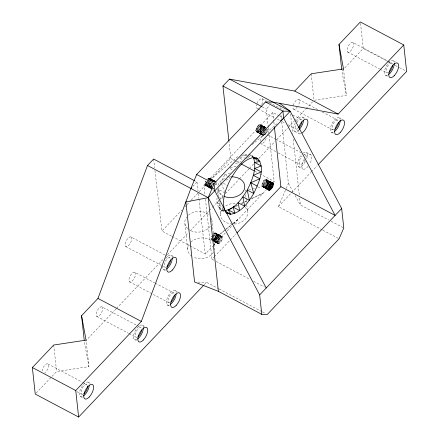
<?xml version="1.0" encoding="UTF-8"?>
<svg xmlns="http://www.w3.org/2000/svg" width="439" height="439" viewBox="0 0 439 439"><rect width="100%" height="100%" fill="white"/><g stroke="black" fill="none" stroke-linecap="round" stroke-linejoin="round"><path stroke-width="0.33" stroke-dasharray="2.19 1.65" d="M214.095 182.163L209.952 179.963L209.491 178.212L207.861 178.552L214.369 181.998L214.989 181.642L208.481 178.19L214.956 181.247L209.491 178.212L215.993 181.664M211.708 188.424L205.04 184.375L211.549 187.826L211.735 186.152L205.556 181.741L206.023 180.78L212.531 184.232L205.556 181.741C203.125 185.823 208.783 187.047 211.433 188.49M211.916 240.276L210.994 239.162L211.51 236.528L218.018 239.979L217.503 242.613L218.424 243.727C221.058 242.888 223.297 239.003 221.947 236.451L214.989 232.862L213.167 233.916L219.676 237.367L220.943 236.429L221.947 236.451L215.439 232.999L221.497 236.314L214.435 232.977L220.943 236.429L213.809 233.339L220.318 236.786L213.167 233.916M216.471 182.64L215.489 186.235M217.091 197.643C216.317 203.246 218.232 209.88 224.219 211.647M261.682 134.608L263.312 135.371C265.864 134.63 267.247 131.574 267.313 129.071M267.247 189.182L262.127 186.405C261.238 183.76 263.246 179.77 266.078 179.332L266.698 180.094L266.676 181.636L265.496 184.473L264.251 185.977L263.016 186.685L255.789 188.232M217.601 193.824L219.308 186.981M220.367 183.914L225.278 173.592M225.322 229.789L213.744 239.222L220.252 242.668L214.369 238.459L220.877 241.911L214.934 237.57L221.443 241.016L215.395 236.61L215.906 234.75L215.758 233.378L222.26 236.83L215.911 233.976L222.419 237.428L215.906 234.75L222.414 238.201L215.73 235.65L222.233 239.101L215.395 236.61L213.744 239.222L219.604 243.25L213.689 240.111M265.655 127.469L259.877 124.511L258.703 124.983L257.43 126.328L256.069 129.137L256.041 131.404L261.09 134.296M260.996 134.175L256.354 131.788L256.804 131.925C259.438 131.085 261.677 127.2 260.327 124.643L265.836 127.656M322.259 229.888L278.37 206.615L285.954 189.061M286.228 188.435L288.396 183.42L281.679 121.658M209.447 181.823L207.79 184.435L206.522 185.373L205.518 185.351L212.476 188.94M218.018 239.979L219.676 237.367L213.134 234.903M272.948 182.767L274.183 181.455L269.107 134.729M192.748 186.493L196.99 182.026L195.185 181.066M268.295 127.277L266.308 108.993L269.584 105.536M207.235 181.537L203.932 185.017L204.969 194.548M207.707 181.038L272.817 112.444L279.44 115.956M171.567 236.144L161.931 231.029L181.741 210.155M185.044 206.676L186.46 205.183M186.932 204.689L190.707 200.711M191.179 200.211L198.73 192.26M199.202 191.761L209.579 180.824M210.051 180.33L230.81 158.457L228.971 141.528M36.174 393.07L56.615 371.537L88.936 366.631L86.055 340.121M116.033 308.93L84.447 342.211L88.936 366.631M116.505 308.43L163.654 258.758M167.424 254.785L188.166 232.928M190.054 230.941L208.915 211.071M209.387 210.572L212.213 207.592M212.685 207.098L218.814 200.639M219.286 200.146L223.528 195.673M225.416 193.687L239.085 179.282M239.557 178.783L248.99 168.85M249.462 168.351L254.176 163.385M256.058 161.398L257.002 160.405M258.889 158.419L274.918 141.528M276.806 139.542L287.649 128.117M288.121 127.617L294.251 121.159M294.717 120.665L305.566 109.24M306.032 108.74L312.634 101.788M360.518 23.311L363.251 48.46L341.882 70.975L346.371 95.395L314.05 100.301L311.169 73.79M190.241 246.043L205.298 254.027L212.778 246.153M213.244 245.659L225.399 232.862M227.265 230.892L231.94 225.97M233.811 224L267.373 188.644M213.804 260.201L211.999 259.24L213.886 257.254M214.358 256.755L236.056 233.894M204.184 284.752L206.544 282.266L218.567 288.642M278.37 206.615L291.101 193.198M291.573 192.699L310.905 172.329M311.377 171.83L317.035 165.871M261.545 131.848L256.398 128.172L263.373 130.668L256.864 127.217L263.938 129.774L257.43 126.328L264.563 129.017L265.211 128.435L258.703 124.983L265.238 127.815L259.323 124.627L265.798 127.683L259.877 124.511M209.178 180.621L203.932 185.017L212.366 189.489M209.705 180.182L239.074 155.56M252.189 144.568L254.285 142.812M254.812 142.373L277.892 123.03M213.623 239.37L224.203 230.733M226.321 229.01L232.665 223.83L225.849 229.361M233.197 223.396L238.481 219.077L233.219 223.363M241.296 156.081L243.415 154.857L247.673 153.968M213.03 188.825L213.65 188.463L207.79 184.435L211.933 186.63M235.161 206.676L237.625 205.49M241.324 203.718L244.408 202.242M245.022 201.945L247.486 200.76M251.185 198.988L262.901 193.369M236.215 205.726L237.444 205.15M241.735 203.136L244.188 201.984M244.797 201.693L247.25 200.541M252.156 198.241L263.197 193.056M226.03 180.127L229.806 178.662M230.294 172.944L224.554 174.727L226.925 175.984M248.556 189.774L251.843 189.072M252.502 188.935L255.13 188.369M230.217 167.621L236.204 166.359M236.385 161.832L241.11 161.42M197.896 282.079L206.544 282.266M239.974 157.7L244.616 157.98M245.28 158.024L247.936 158.183M247.217 155.763L243.415 154.857L246.372 156.421M247.848 155.911L252.282 156.97M248.825 154.319L253.495 156.273M224.12 210.813L220.669 209.765L224.406 211.45M270.32 182.673L266.769 180.791L271.093 182.174M212.147 236.753L218.479 239.019L213.749 236.511M268.399 189.357L261.82 185.214L268.328 188.666L261.913 184.369L268.421 187.821L262.171 183.431L269.085 185.911L262.577 182.465L269.601 184.984L263.093 181.532L270.204 184.15L263.696 180.703L270.248 183.244M211.977 235.567L219.045 238.13L212.536 234.678M264.679 131.464L260.283 128.259L264.015 129.615M264.64 129.84L267.126 130.745L260.618 127.299L266.083 129.384M215.039 183.859L216.284 184.314L215.099 183.689M268.635 184.182L266.418 182.575L268.877 183.486M210.989 181.329L213.42 182.256M269.678 182.822L266.676 181.636L269.041 182.887M265.211 128.435L258.055 125.565L264.563 129.017M214.369 181.998L207.213 179.134L208.991 180.072M264.942 128.1L260.793 126.399L264.936 128.594M209.952 179.963L215.878 182.399M270.292 182.509L264.338 180.028L269.661 182.849M266.769 180.791L270.281 182.295M207.861 178.552L214.989 181.642M266.572 128.215L260.804 125.625L264.942 127.82M216.312 182.042L209.963 179.189L214.693 181.702M270.896 182.234L264.98 179.556L271.489 183.008M271.829 182.514L266.698 180.094L270.841 182.289M267.186 188.979L262.511 186.668L267.159 188.88M265.71 127.54L260.645 125.027L265.375 127.535M214.869 181.104L209.804 178.591L215.126 181.417M261.573 134.477L263.312 135.371L261.693 134.4M213.014 240.484L218.424 243.727L212.624 240.737L217.974 243.59L213.996 241.357M266.462 179.6L272.026 182.492M393.349 60.862L395.517 62.009M352.967 42.539A5.455 2.371 -62.1 0 1 350.706 50.831A5.455 2.371 -62.1 0 1 347.287 48.526A5.455 2.371 -62.1 0 1 352.967 42.539L387.214 60.692M387.818 61.01L392.022 63.243M363.251 48.46L387.955 61.559M388.559 61.877L392.773 64.11M395.188 65.389L398.799 67.31M399.402 67.628L406.635 71.458M347.672 52.06L379.515 68.939M380.119 69.258L386.726 72.759M385.404 75.14L388.114 76.578M339.226 117.882L341.399 119.035M298.849 99.56L318.077 109.755M322.281 111.983L337.904 120.264M293.554 109.081L332.608 129.785M331.28 132.166L333.453 133.313M302.586 117.098L305.297 118.535M262.22 98.78L266.424 101.008M269.425 102.6L283.841 110.244M292.851 115.018L301.264 119.479M262.088 106.759L266.308 108.993M280.044 116.275L283.66 118.19M258.121 108.938L274.94 117.855M277.344 119.128L279.747 120.401M282.151 121.674L285.152 123.266M288.16 124.857L295.968 128.995M294.64 131.376L298.981 133.675M265.524 128.907L267.302 129.851M306.427 152.443L310.768 154.742M260.283 128.259L265.019 130.767M265.611 131.08L266.791 131.705M263.965 131.409L259.822 129.214L262.522 131.19M264.552 131.727L266.33 132.666L265.233 131.865M256.398 128.172L262.313 131.31M262.215 131.673L259.257 130.103L262.999 132.787M262.807 131.985L265.765 133.555L263.065 131.585M267.252 134.757L275.061 138.9M275.665 139.218L300.896 152.596M303.903 154.188L305.105 154.824M261.984 132.271L256.069 129.137L261.342 132.759M260.996 132.123L258.631 130.866L262.363 133.434M263.362 133.374L265.14 134.318L263.532 133.171M261.216 132.858L255.893 130.032L260.766 133.204M262.127 133.643L257.984 131.448L261.732 133.873M262.714 133.955L264.492 134.899L262.895 133.796M261.798 133.944L255.882 130.806L261.435 134.18M261.501 134.005L257.364 131.81L261.15 134.076M262.094 134.318L263.872 135.256L262.264 134.219M261.364 134.23L256.041 131.404L261.156 134.279M256.804 131.925L263.312 135.371M275.774 151.603L260.75 143.641A5.455 2.371 -62.1 0 0 266.435 137.654M278.178 152.876L299.81 164.345M298.482 166.727L302.822 169.026M248.858 154.599L252.996 156.794M246.965 156.739L248.743 157.678M239.831 158.243L242.789 159.812M230.81 158.457L239.848 163.248M254.905 171.232L256.716 172.192M259.729 173.789L274.183 181.455M235.463 163.012L238.421 164.576M271.192 182.108L266.078 179.332L272.081 182.772M265.573 179.321L270.896 182.141M266.418 182.575L268.783 183.826M268.383 184.797L266.012 183.54L268.191 185.132M268.454 186.043L265.496 184.473L267.642 186.032M262.171 183.431L268.679 186.882M267.85 186.871L264.893 185.302L267.56 187.179M295.063 195.382L300.391 204.953L328.718 219.972M331.127 221.251L343.183 227.643M267.208 187.546L264.251 185.977L267.45 188.117M230.069 168.532L233.027 170.102M267.159 188.331L263.609 186.449L267.373 188.792M267.214 188.732L261.891 185.911L268.635 189.857M267.45 189.231L262.127 186.405L267.872 189.5M227.512 176.297L230.47 177.861M322.863 230.206L339.095 238.811M223.369 183.326L227.506 185.521M209.035 178.075L214.956 181.214M212.531 184.665L208.98 182.783L212.224 185.148M205.556 181.741L212.064 185.192M211.966 185.554L208.415 183.672L211.625 185.971M224.966 192.891L218.463 189.439L223.314 199.169M211.735 186.152L205.227 182.701L211.56 187.052L205.051 183.601L211.549 187.826M213.65 188.463L207.142 185.017L211.422 187.788M212.438 188.512L206.522 185.373L211.389 188.293M211.115 188.106L205.2 184.973L212.021 188.803M205.968 185.488L211.291 188.315M212.97 189.807L214.177 190.449M219.478 197.583L223.023 199.465M220.587 204.146L217.036 202.264L222.941 208.404M224.17 209.985L218.254 206.846L224.389 211.225M214.989 232.862L221.497 236.314M215.395 236.61L221.904 240.062M212.361 238.114L217.689 240.94L213.568 237.998M212.778 239.326L211.005 238.388L213.167 239.793M213.37 239.639L217.508 241.834L212.235 238.212M212.174 239.787L217.503 242.613L213.711 240.144M214.248 241.099L218.979 243.612L213.096 239.798M214.111 241.329L217.662 243.206L213.217 240.512M214.281 241.532L218.424 243.727M172.17 236.462L189.637 245.725M216.213 261.479L249.956 279.369M253.572 281.284L264.415 287.035M171.386 255.333L174.096 256.771M131.014 237.016A5.455 2.371 -62.1 0 1 128.753 245.308A5.455 2.371 -62.1 0 1 125.334 242.997A5.455 2.371 -62.1 0 1 131.014 237.016L165.256 255.163M165.854 255.482L170.063 257.709M219.171 288.966L261.858 311.602M262.462 311.92L264.865 313.199M125.719 246.537L161.162 265.321M161.761 265.639L164.762 267.23M163.44 269.612L166.151 271.05M175.227 290.678L177.394 291.825M134.844 272.356A5.455 2.371 -62.1 0 1 132.578 280.647A5.455 2.371 -62.1 0 1 129.165 278.342A5.455 2.371 -62.1 0 1 134.844 272.356L154.671 282.864M155.274 283.182L173.899 293.06M129.549 281.876L168.603 302.581M167.281 304.957L169.992 306.395M142.423 325.233L144.59 326.386M102.04 306.91A5.455 2.371 -62.1 0 1 99.779 315.207A5.455 2.371 -62.1 0 1 96.36 312.897A5.455 2.371 -62.1 0 1 102.04 306.91L141.095 327.615M96.745 316.431L128.589 333.316M129.192 333.635L135.799 337.136M134.477 339.517L137.188 340.955M88.305 382.259L91.016 383.697M47.922 363.936L82.17 382.089M82.773 382.407L86.977 384.641M76.874 391.61L81.681 394.162M80.359 396.538L83.07 397.975M261.726 134.597L262.862 135.234L262.39 134.257M210.994 239.162L212.663 240.171M211.51 236.528L213.052 237.631M253.16 156.619L251.13 155.022L253.544 157.936M288.396 183.42L293.06 191.794M221.47 183.343L224.499 191.618M196.99 182.026L198.011 190.855M198.324 193.572L198.872 198.329M198.949 199.01L205.298 254.027M153.623 159.033L154.638 167.863M154.951 170.579L161.931 231.029M343.49 68.885L346.371 95.395M290.514 113.997L292.654 133.681M293.241 139.114L299.36 195.454M299.656 198.165L300.391 204.953M279.912 105.371L280.28 108.768M280.944 114.875L281.383 118.947M272.817 112.444L273.777 121.296M273.848 121.976L274.37 126.745M268.366 127.952L269.03 134.049M245.16 189.939L245.308 191.3M245.675 194.696L245.972 197.418M246.043 198.093L246.488 202.176M246.784 204.892L247.519 211.691M218.518 196.743L217.706 189.269A13.631 10.333 -6.2 0 0 222.974 195.865M218.891 200.14L220.587 215.774M211.839 219.741L214.72 246.252M205.485 199.317L211.999 259.24M184.907 223.824L187.788 250.334M53.734 345.027L56.615 371.537M42.007 371.12A5.455 2.371 -62.1 0 1 45.755 364.386A5.455 2.371 -62.1 0 1 48.542 366.274A5.455 2.371 -62.1 0 1 44.794 373.007M245.203 207.29A13.631 10.333 -6.2 0 1 245.994 218.145A13.631 10.333 -6.2 0 1 233.553 224.109M232.374 224.093A13.631 10.333 -6.2 0 1 222.798 208.443M225.701 205.94A13.631 10.333 -6.2 0 1 235.732 203.378M214.095 244.298A13.631 10.333 -6.2 0 1 214.495 250.027M213.568 252.118A13.631 10.333 -6.2 0 1 193.056 256.93M191.969 256.283A13.631 10.333 -6.2 0 1 189.258 243.963M190.85 242.098A13.631 10.333 -6.2 0 1 211.982 241.434M260.135 141.303A5.455 2.371 -62.1 0 1 263.016 135.344A5.455 2.371 -62.1 0 1 266.468 134.625M293.17 105.547A5.455 2.371 -62.1 0 1 298.246 99.379A5.455 2.371 -62.1 0 1 298.174 105.656M297.422 106.842A5.455 2.371 -62.1 0 1 292.934 106.743M256.98 103.483A5.455 2.371 -62.1 0 1 261.94 98.643A5.455 2.371 -62.1 0 1 261.545 104.872M258.264 108.329A5.455 2.371 -62.1 0 1 256.535 104.767M306.219 156.58A8.176 3.556 -62.1 0 1 311.399 155.505A8.176 3.556 -62.1 0 1 309.753 163.884M308.216 166.205A8.176 3.556 -62.1 0 1 302.235 168.346A8.176 3.556 -62.1 0 1 304.381 158.967M300.995 133.719A8.176 3.556 -62.1 0 1 298.251 128.995M83.026 394.189A5.455 2.371 -62.1 0 1 82.027 388.702A5.455 2.371 -62.1 0 1 87.399 385.146M137.144 337.163A5.455 2.371 -62.1 0 1 136.145 331.675A5.455 2.371 -62.1 0 1 141.517 328.125M169.942 302.608A5.455 2.371 -62.1 0 1 168.949 297.121A5.455 2.371 -62.1 0 1 174.321 293.565M304.501 154.638A5.455 2.371 -62.1 0 1 305.725 157.162M304.858 160.07A5.455 2.371 -62.1 0 1 299.508 164.038A5.455 2.371 -62.1 0 1 302.07 156.048M333.947 129.812A5.455 2.371 -62.1 0 1 332.954 124.325A5.455 2.371 -62.1 0 1 338.326 120.769M388.071 72.792A5.455 2.371 -62.1 0 1 387.072 67.299A5.455 2.371 -62.1 0 1 392.444 63.748M166.107 267.263A5.455 2.371 -62.1 0 1 165.437 261.139A5.455 2.371 -62.1 0 1 170.694 259.015M296.879 122.497A5.455 2.371 -62.1 0 1 301.686 119.984M298.136 128.545A5.455 2.371 -62.1 0 1 295.584 125.461M82.373 396.582A8.176 3.556 -62.1 0 1 81.374 387.401A8.176 3.556 -62.1 0 1 89.249 384.218M137.308 339.133A8.176 3.556 -62.1 0 1 133.527 336.197A8.176 3.556 -62.1 0 1 138.45 326.506A8.176 3.556 -62.1 0 1 143.366 327.192M169.289 305.001A8.176 3.556 -62.1 0 1 168.291 295.82A8.176 3.556 -62.1 0 1 176.171 292.632M165.58 258.692A8.176 3.556 -62.1 0 1 172.329 257.287M165.454 269.656A8.176 3.556 -62.1 0 1 162.468 266.654M303.173 153.118A8.176 3.556 -62.1 0 1 306.592 159.022M305.418 161.585A8.176 3.556 -62.1 0 1 297.851 165.964A8.176 3.556 -62.1 0 1 301.878 154.281M296.199 121.323A8.176 3.556 -62.1 0 1 303.536 119.051M298.761 129.971A8.176 3.556 -62.1 0 1 294.053 130.696A8.176 3.556 -62.1 0 1 295.162 123.189M333.294 132.21A8.176 3.556 -62.1 0 1 332.296 123.024A8.176 3.556 -62.1 0 1 340.176 119.842M387.412 75.184A8.176 3.556 -62.1 0 1 386.413 66.004A8.176 3.556 -62.1 0 1 394.293 62.815M217.931 185.488A13.631 10.333 -6.2 0 1 225.24 178.179M229.306 177.049A13.631 10.333 -6.2 0 1 231.079 176.868M210.369 226.107A13.631 10.333 -6.2 0 1 188.578 229.416M187.645 228.642A13.631 10.333 -6.2 0 1 186.734 216.965M188.446 215.165A13.631 10.333 -6.2 0 1 209.101 214.923M211.219 217.793A13.631 10.333 -6.2 0 1 211.867 222.441"/><path stroke-width="0.66" d="M272.926 186.026L273.206 183.546L272.586 182.783C269.749 183.222 267.746 187.212 268.635 189.857L269.019 190.12C271.104 190.065 272.202 187.694 272.926 186.026L269.969 184.457M224.73 210.687C235.392 208.821 241.884 198.554 247.239 190.06C252.09 180.347 257.144 168.861 253.544 157.936L257.633 158.474C266.127 168.455 258.368 183.414 253.747 193.506C248.309 202.181 241.604 212.652 230.629 214.265L227.177 213.211L226.063 212.416M341.734 69.614L339.001 44.465L360.37 21.95L403.754 44.948L338.156 114.069L272.866 102.078L265.54 101.925L196.656 174.497L190.866 188.479L141.347 321.419L75.749 390.54L78.63 417.05L35.246 394.052L32.365 367.542L53.734 345.027L86.055 340.121L81.566 315.701L97.968 298.421L147.499 165.487L153.623 159.033L194.581 180.747M228.895 140.853L222.935 86L229.498 79.086L294.772 91.071L338.156 114.069M190.866 188.479L191.81 187.486M294.772 91.071L311.169 73.79L343.49 68.885L339.001 44.465M229.498 79.086L290.217 111.281L208.218 197.676L185.867 201.907L194.57 282.008L218.392 291.348L261.77 314.351L267.269 314.472L339.095 238.811L343.786 227.962L341.668 208.509L290.217 111.281L279.687 103.335M237 232.895L280.878 186.668L274.441 127.425M78.63 417.05L203.712 285.251M317.979 164.877L406.635 71.458L403.754 44.948M261.77 314.351L259.663 294.904L341.668 208.509M280.516 120.829L283.66 118.19L282.892 111.122L265.54 101.925M225.651 212.015L230.629 214.265L228.379 209.93L232.077 208.152M228.379 209.93L234.887 213.381L233.147 207.164L234.377 206.593M233.147 207.164L239.656 210.616L238.108 202.714L244.611 206.165L242.91 196.881L249.418 200.332L247.239 190.06L253.747 193.506L250.795 182.712L259.844 178.794L253.336 175.348L261.194 171.907L254.686 168.461L261.265 165.969L254.757 162.523L260.053 161.387L253.544 157.936M290.217 111.281L282.892 111.122L214.012 183.7L208.218 197.676L218.392 291.348M269.491 183.716L273.184 185.082L270.226 183.518M270.879 183.293L273.277 184.237L270.912 182.986M271.45 182.794L273.206 183.546L271.428 182.602M271.829 182.514L272.97 183.047L271.785 182.421M267.774 189.269L269.524 190.136L267.911 189.132M222.935 86L261.49 106.436M256.453 157.842L257.633 158.474L254.181 157.42C243.206 159.033 236.506 169.503 231.062 178.179C226.211 187.892 221.157 199.372 224.757 210.297M241.049 163.89L254.302 170.914M280.878 186.668L335.105 215.417L283.66 118.19M268.97 185.11L272.52 186.992L269.189 184.583M269.041 186.356L271.999 187.925L268.734 185.532M268.443 187.184L271.401 188.754L268.717 186.805M267.801 187.859L270.759 189.428L268.092 187.552M267.752 188.644L270.117 189.9L267.982 188.474M267.752 189.193L269.524 190.136M250.795 182.712L257.303 186.163M196.656 174.497L214.012 183.7L214.781 190.767L266.226 287.995M147.499 165.487L208.218 197.676L259.663 294.904M225.306 211.444L230.629 214.265M97.968 298.421L141.347 321.419M32.365 367.542L75.749 390.54M225.564 211.269L227.177 213.211M81.566 315.701L84.228 340.17M298.591 127.744A8.176 3.556 -62.1 0 1 304.781 119.408A8.176 3.556 -62.1 0 1 307.739 123.677A8.176 3.556 -62.1 0 1 302.235 133.001M87.613 385.941A5.455 2.371 -62.1 0 1 83.854 393.706M141.715 329.952A5.455 2.371 -62.1 0 1 137.972 336.686M174.519 295.398A5.455 2.371 -62.1 0 1 170.776 302.125M338.524 122.602A5.455 2.371 -62.1 0 1 334.776 129.335M392.642 65.576A5.455 2.371 -62.1 0 1 388.899 72.309M170.678 260.047A5.455 2.371 -62.1 0 1 166.935 266.78M301.884 121.812A5.455 2.371 -62.1 0 1 298.997 127.771M89.232 385.766A8.176 3.556 -62.1 0 1 83.613 395.863M143.399 327.675A8.176 3.556 -62.1 0 1 137.731 338.837M176.154 294.185A8.176 3.556 -62.1 0 1 170.535 304.282M172.362 257.77A8.176 3.556 -62.1 0 1 166.694 268.937M303.519 120.604A8.176 3.556 -62.1 0 1 299.189 129.538M340.209 120.319A8.176 3.556 -62.1 0 1 334.54 131.486M394.326 63.298A8.176 3.556 -62.1 0 1 388.658 74.465M231.671 176.846A13.631 10.333 -6.2 0 1 244.205 189.588A13.631 10.333 -6.2 0 1 224.153 196.414M269.019 190.12L267.834 189.494L269.019 190.12M89.243 397.004A8.176 3.556 -62.1 0 0 92.64 384.559A8.176 3.556 -62.1 0 0 84.123 393.536A8.176 3.556 -62.1 0 0 89.243 397.004M143.361 339.978A8.176 3.556 -62.1 0 0 146.758 327.532A8.176 3.556 -62.1 0 0 138.236 336.515A8.176 3.556 -62.1 0 0 143.361 339.978M176.165 305.418A8.176 3.556 -62.1 0 0 179.562 292.978A8.176 3.556 -62.1 0 0 171.04 301.955A8.176 3.556 -62.1 0 0 176.165 305.418M172.329 270.073A8.176 3.556 -62.1 0 0 175.721 257.633A8.176 3.556 -62.1 0 0 167.204 266.61A8.176 3.556 -62.1 0 0 172.329 270.073M340.17 132.627A8.176 3.556 -62.1 0 0 343.567 120.182A8.176 3.556 -62.1 0 0 335.045 129.165A8.176 3.556 -62.1 0 0 340.17 132.627M394.288 75.601A8.176 3.556 -62.1 0 0 397.685 63.161A8.176 3.556 -62.1 0 0 389.163 72.139A8.176 3.556 -62.1 0 0 394.288 75.601"/></g></svg>
